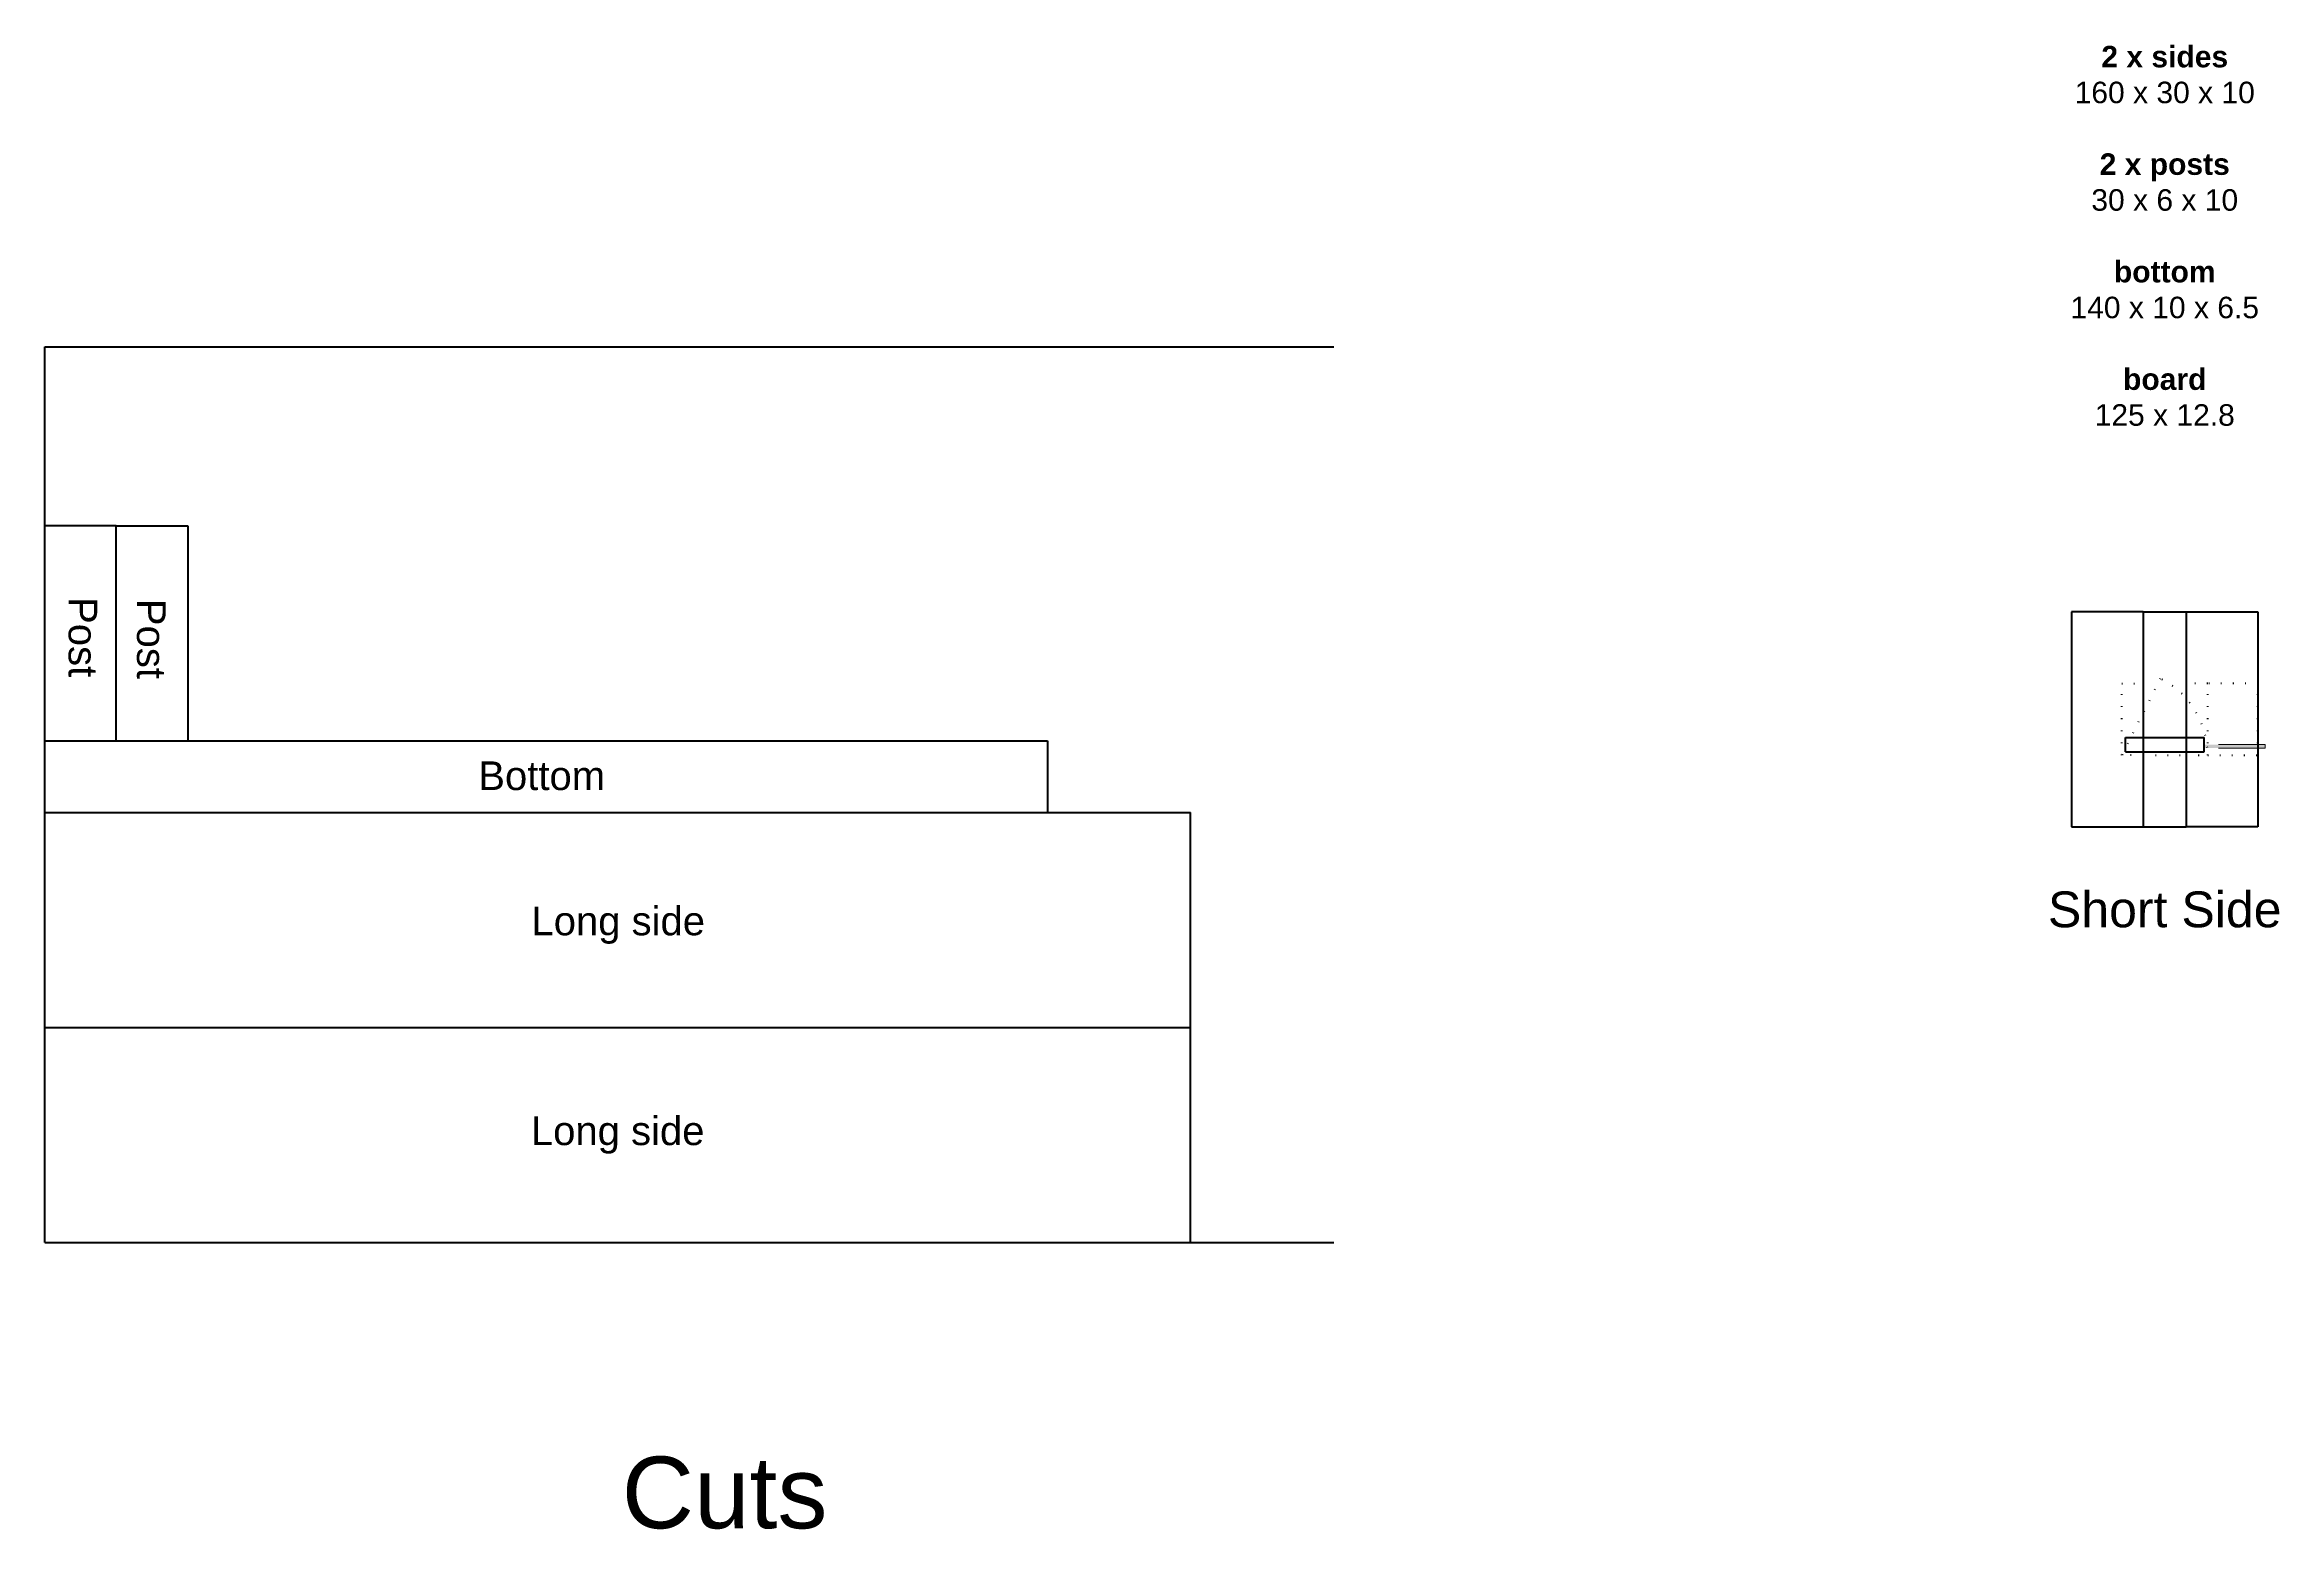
# Model space of a CAD drawing. Header units: millimetres. Extents: x -230 to 589, y -80 to 173.
# Drawn here: x -230 to 82, y -80 to 127.2 of the extents above; entities that cross this region are included whole.
import ezdxf

# ---------------------------------------------------------------- set-up
doc = ezdxf.new("R2010")
doc.units = ezdxf.units.MM
doc.linetypes.add('DOT2', pattern=[3.175, 0, -3.175])
doc.layers.get('0').update_dxf_attribs({"color": 18, "lineweight": 50, "true_color": 0x000000})
for name, color, linetype, lineweight in [('Arc', 1, 'DOT2', 70), ('Cuts', 1, 'Continuous', 40), ('LED Strip ... LED Wires', 6, 'Continuous', 5)]:
    doc.layers.add(name, color=color, linetype=linetype, lineweight=lineweight)
for name, color, linetype, lineweight, true_color in [('board', 16, 'Continuous', 100, 0x800000), ('Hidden', 96, 'DOT2', 70, 0x008000), ('Labels', 176, 'Continuous', 50, 0x000080), ('LED Strip', 212, 'Continuous', 40, 0xc909cc)]:
    doc.layers.add(name, color=color, linetype=linetype, lineweight=lineweight, true_color=true_color)
doc.styles.add('textstyle3', font='Arial.ttf')

msp = doc.modelspace()

# ---------------------------------------------------------------- hatches: boundary and pattern name
at = {"layer": 'LED Strip ... LED Wires', "transparency": 33554687}
h = msp.add_hatch(dxfattribs=at)
h.set_pattern_fill('HEX', color=256, scale=0.01, style=0, pattern_type=0)
h.paths.add_polyline_path([(80, 29.5), (71.5, 29.5), (71.5, 29), (80, 29)], flags=0)

# ---------------------------------------------------------------- linework, layer by layer
for p, q in [((63, 48), (53, 48)), ((53, 48), (53, 18)), ((63, 48), (63, 18)), ((63, 48), (69, 48)), ((69, 48), (79, 48)), ((69, 48), (69, 18)), ((79, 48), (79, 18)), ((53, 18), (63, 18)), ((63, 18), (69, 18)), ((79, 18), (69, 18))]:
    msp.add_line(p, q)
at = {"layer": 'Arc', "ltscale": 0.5}
msp.add_line((65.37, 38.73), (60, 28), dxfattribs=at)
msp.add_arc((60, 28), 12, 5.1944, 63.4349, dxfattribs=at)
at = {"layer": 'board'}
for p, q in [((-230, 85), (-50, 85)), ((-230, -40), (-230, 85)), ((-230, -40), (-50, -40))]:
    msp.add_line(p, q, dxfattribs=at)
at = {"layer": 'Cuts'}
for p, q in [((-220, 60), (-230, 60)), ((-220, 30), (-220, 60)), ((-220, 60), (-210, 60)), ((-210, 60), (-210, 30)), ((-230, 30), (-90, 30)), ((-90, 30), (-90, 20)), ((-230, 20), (-70, 20)), ((-70, -10), (-70, 20)), ((-230, -10), (-70, -10)), ((-70, -40), (-70, -10))]:
    msp.add_line(p, q, dxfattribs=at)
at = {"layer": 'Hidden', "ltscale": 0.5}
for p, q in [((60, 28), (60, 38)), ((60, 38), (63, 38)), ((72, 38), (69, 38)), ((72, 28), (72, 38)), ((79, 38), (72, 38)), ((79, 28), (79, 38)), ((63, 28), (60, 28)), ((63, 28), (69, 28)), ((69, 28), (72, 28)), ((72, 28), (79, 28))]:
    msp.add_line(p, q, dxfattribs=at)
at = {"layer": 'LED Strip'}
for p, q in [((60.5, 30.5), (71.5, 30.5)), ((60.5, 28.5), (60.5, 30.5)), ((60.5, 28.5), (71.5, 28.5)), ((71.5, 28.5), (71.5, 30.5))]:
    msp.add_line(p, q, dxfattribs=at)
at = {"layer": 'LED Strip ... LED Wires'}
for p, q in [((71.5, 29.5), (71.5, 29)), ((80, 29.5), (73.5, 29.5)), ((80, 29), (73.5, 29)), ((80, 29), (80, 29.5))]:
    msp.add_line(p, q, dxfattribs=at)

# ---------------------------------------------------------------- texts
at = {"layer": 'Labels', "char_height": 1, "style": 'textstyle3'}
for s, insert, attachment_point in [('\\fArial|b1|i0|c0|p0;\\H3;2 x sides\\P\\fArial|b0|i0|c0|p0;160 x 30 x 10\\P\\P\\fArial|b1|i0|c0|p0;2 x posts\\P\\fArial|b0|i0|c0|p0;30 x 6 x 10\\P\\P\\fArial|b1|i0|c0|p0;bottom\\P\\fArial|b0|i0|c0|p0;140 x 10 x 6.5\\P\\P\\fArial|b1|i0|c0|p0;board\\P\\fArial|b0|i0|c0|p0;125 x 12.8\\P', (66, 127), 2), ('\\H4;Bottom', (-160.61, 25.12), 5), ('\\H4;Long side', (-149.92, 4.28), 5), ('\\H5;Short Side', (66, 9), 2), ('\\H4;Long side', (-150, -25), 5), ('\\H10;Cuts', (-135.07, -74.94), 5)]:
    msp.add_mtext(s, dxfattribs=dict(at, insert=insert, attachment_point=attachment_point))
at = {"layer": 'Labels', "char_height": 1, "attachment_point": 5, "rotation": 270, "style": 'textstyle3'}
for insert in [(-224.69, 44.49), (-215.14, 44.24)]:
    msp.add_mtext('\\H4;Post', dxfattribs=dict(at, insert=insert))

doc.saveas('drawing.dxf')
